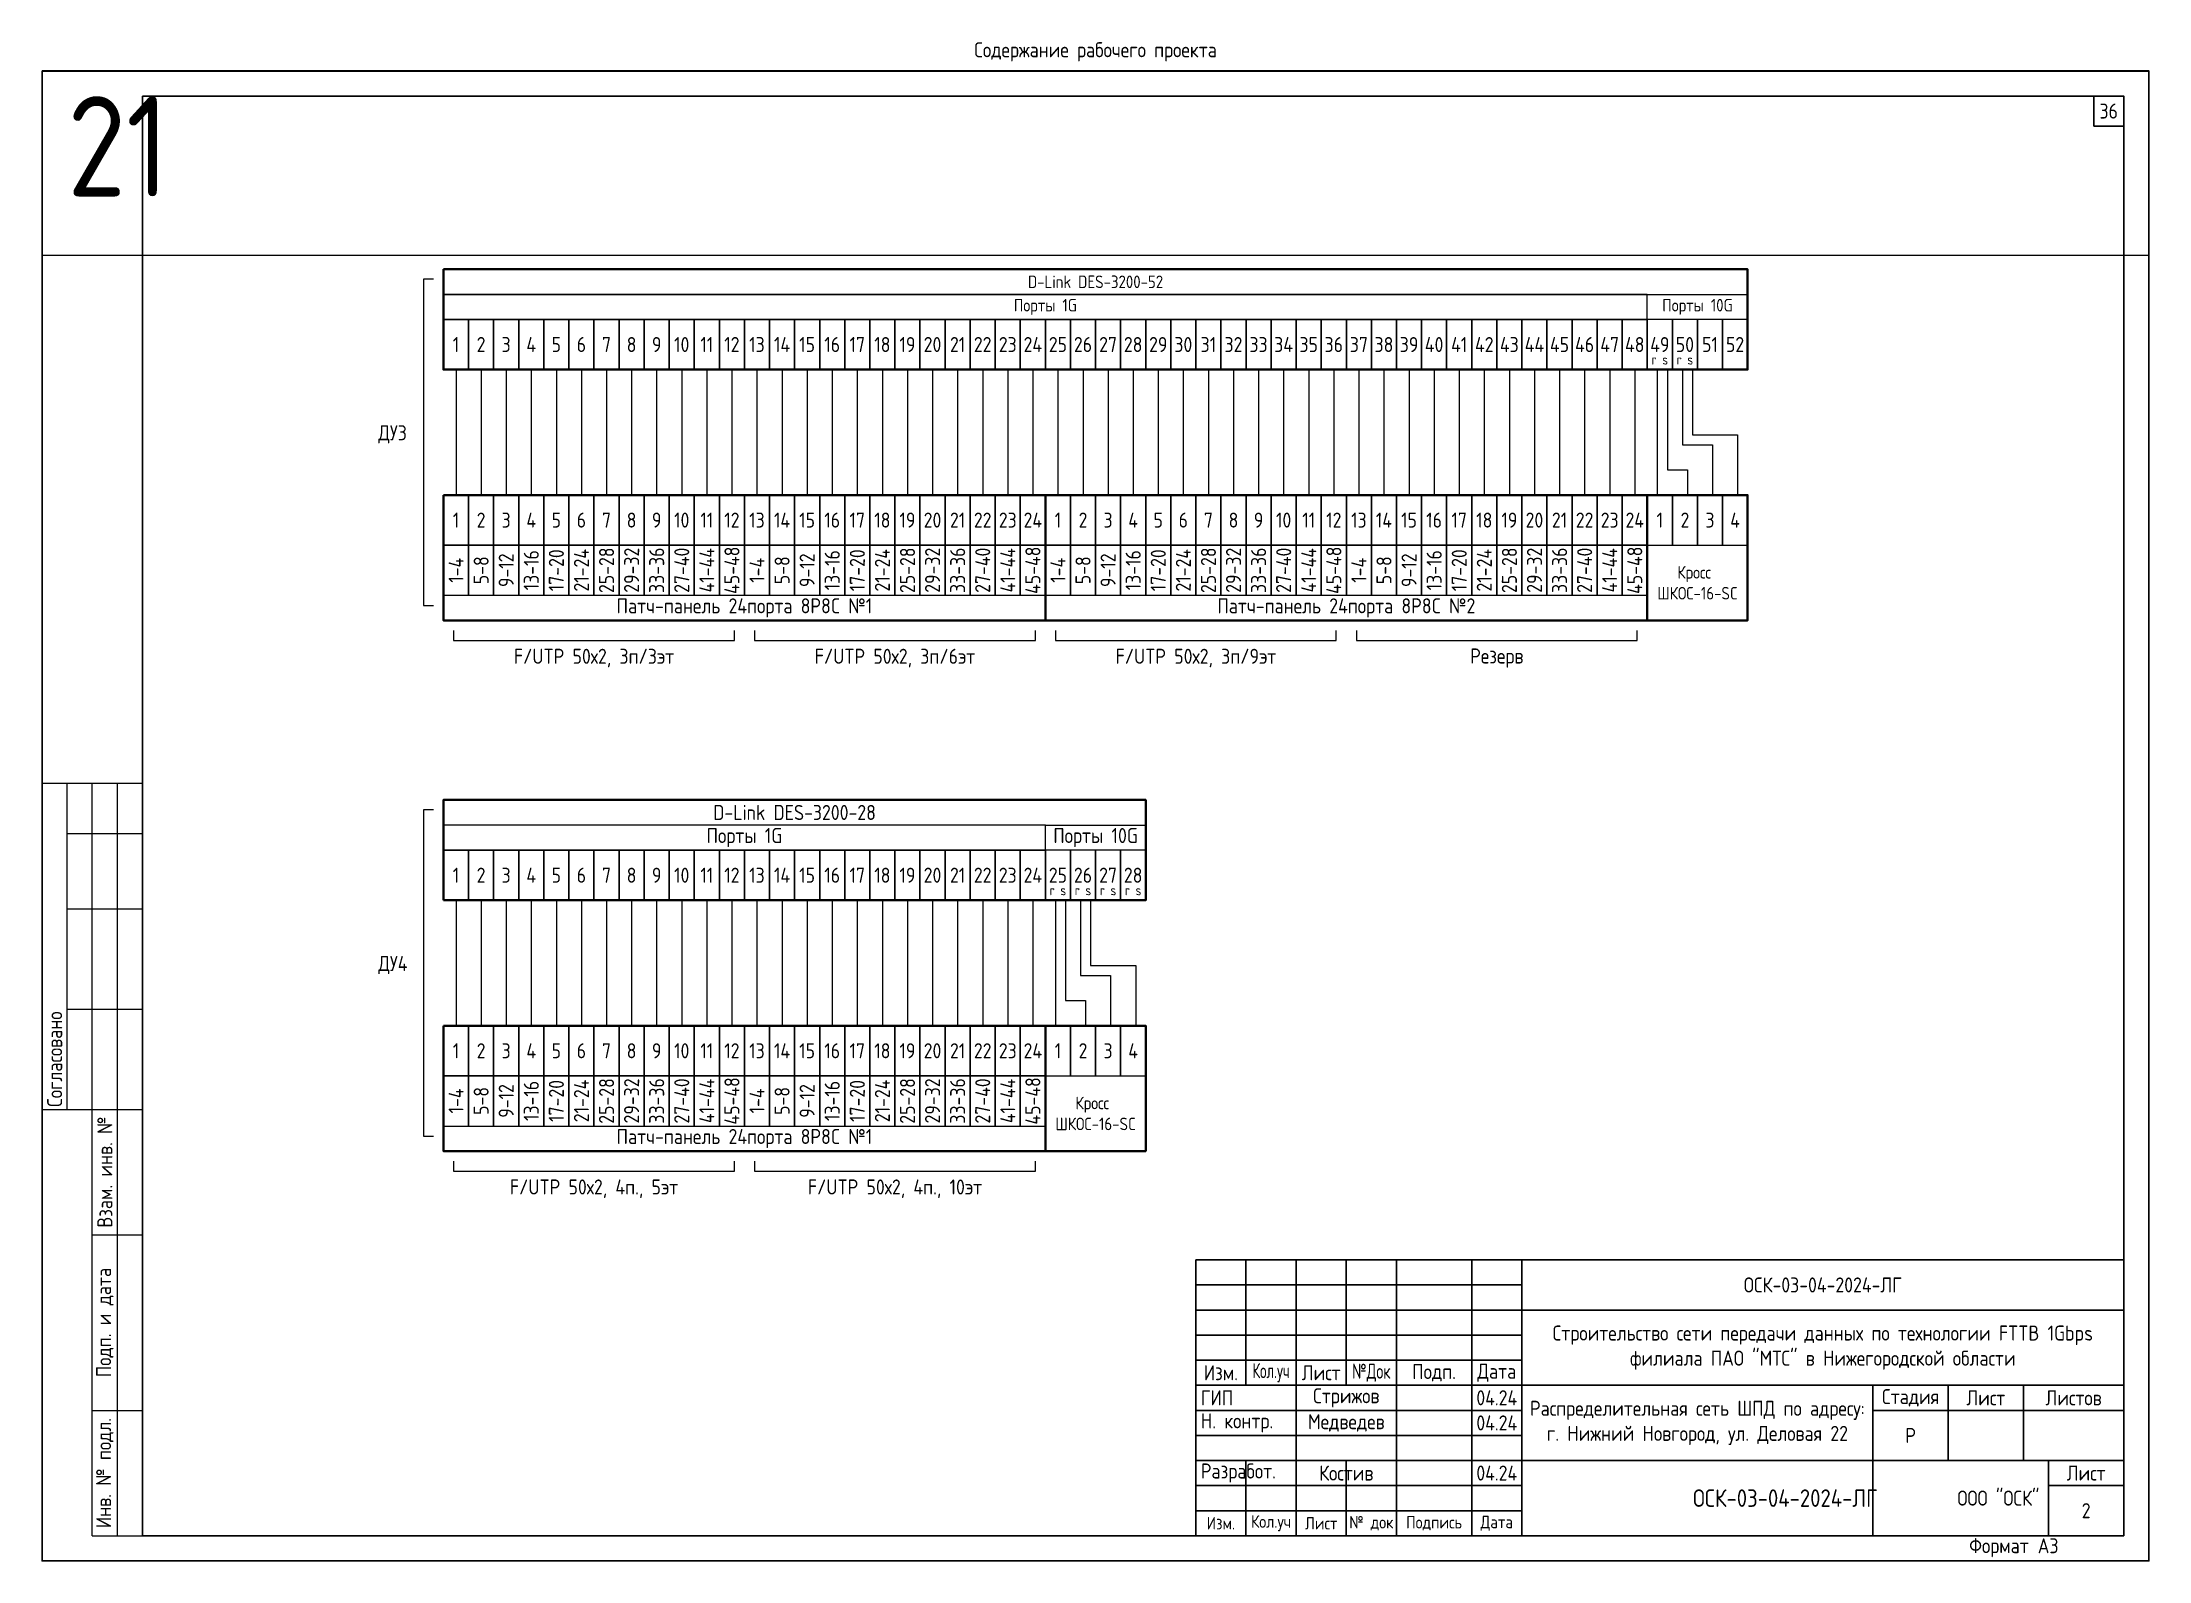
# Paper-space layout '21' of a CAD drawing. Extents: x 0 to 420, y 0 to 303.
# The model-space entities are those that its viewports show. They can reach past a viewport. Long polylines and large blocks are cut down to what shows.
import ezdxf
from ezdxf.enums import TextEntityAlignment as Align

# ---------------------------------------------------------------- set-up
doc = ezdxf.new("R2010")
doc.units = 0
doc.header["$MEASUREMENT"] = 0
doc.layers.get('0').update_dxf_attribs({"linetype": 'CONTINUOUS'})
doc.layers.get('Defpoints').update_dxf_attribs({"linetype": 'CONTINUOUS'})
doc.layers.add('ВЭ', color=1, linetype='CONTINUOUS')
doc.styles.add('AViewportNPage', font='isocpeur.ttf')
doc.styles.add('мой', font='', dxfattribs={"width": 0.9, "height": 3})
doc.styles.get('мой').set_extended_font_data('GOST Common')

# ---------------------------------------------------------------- blocks, each defined once
blk = doc.blocks.new('*T552')
at = {"color": 0, "linetype": 'ByBlock', "lineweight": -2, "transparency": 16777216}
for p, q in [((0, 0), (6, 0)), ((0, 0), (0, -6)), ((6, 0), (6, -6)), ((0, -6), (6, -6))]:
    blk.add_line(p, q, dxfattribs=at)
blk = doc.blocks.new('*T553')
at = {"color": 0, "linetype": 'ByBlock', "lineweight": -2, "transparency": 16777216}
for p, q in [((0, 0), (185, 0)), ((0, 0), (0, -55)), ((10, 0), (10, -25)), ((20, 0), (20, -55)), ((30, 0), (30, -25)), ((40, 0), (40, -55)), ((55, 0), (55, -55)), ((65, 0), (65, -55)), ((185, 0), (185, -55)), ((0, -5), (65, -5)), ((0, -10), (185, -10)), ((0, -15), (65, -15)), ((0, -20), (65, -20)), ((0, -25), (185, -25)), ((135, -25), (135, -55)), ((150, -25), (150, -40)), ((165, -25), (165, -40)), ((0, -30), (65, -30)), ((135, -30), (185, -30)), ((0, -35), (65, -35)), ((0, -40), (185, -40)), ((0, -45), (65, -45)), ((0, -50), (65, -50)), ((0, -55), (185, -55))]:
    blk.add_line(p, q, dxfattribs=at)
at = {"color": 0, "transparency": 16777216, "char_height": 3, "style": 'мой'}
for s, insert, width, attachment_point in [('ОСК-03-04-2024-ЛГ', (125, -5), 119, 5), ('Строительство сети передачи данных по технологии FTTB 1Gbps филиала ПАО "МТС" в Нижегородской области', (125, -17.5), 119, 5), ('{\\W0.7;Кол.уч}', (15, -22.5), 10, 5), ('{\\W0.75;№Док}', (35, -22.5), 10, 5), ('Подп.', (47.5, -22.5), 15, 5), ('Дата', (60, -22.5), 10, 5), ('Изм.', (5, -22.5), 10, 5), ('Лист', (25, -22.5), 9, 5), ('ГИП', (1, -27.5), 18, 4), ('Стрижов', (30, -27.5), 19, 5), ('04.24', (60, -27.5), 9, 5), ('Распределительная сеть ШПД по адресу: г. Нижний Новгород, ул. Деловая 22 ', (100, -32.5), 69, 5), ('Стадия', (142.5, -27.5), 14, 5), ('Лист', (157.5, -27.5), 14, 5), ('Листов', (175, -27.5), 19, 5), ('Н. контр.', (1, -32.5), 18, 4), ('Медведев', (30, -32.5), 19, 5), ('04.24', (60, -32.5), 9, 5), ('Р', (142.5, -35), 14, 5), ('Разработ.', (1, -42.5), 18, 4), ('Костив', (30, -42.5), 19, 5), ('04.24', (60, -42.5), 9, 5), ('ООО "ОСК"', (160, -47.5), 49, 5)]:
    blk.add_mtext(s, dxfattribs=dict(at, insert=insert, width=width, attachment_point=attachment_point))
blk = doc.blocks.new('*T554')
at = {"color": 0, "linetype": 'ByBlock', "lineweight": 30, "transparency": 16777216}
for p, q in [((0, 0), (185, 0)), ((0, 0), (0, -15)), ((10, 0), (10, -15)), ((20, 0), (20, -15)), ((30, 0), (30, -15)), ((40, 0), (40, -15)), ((55, 0), (55, -15)), ((65, 0), (65, -15)), ((185, 0), (185, -15)), ((0, -15), (185, -15))]:
    blk.add_line(p, q, dxfattribs=at)
at = {"color": 0, "linetype": 'ByBlock', "lineweight": -2, "transparency": 16777216}
for p, q in [((170, 0), (170, -15)), ((0, -5), (65, -5)), ((170, -5), (185, -5)), ((0, -10), (65, -10))]:
    blk.add_line(p, q, dxfattribs=at)
at = {"color": 0, "lineweight": 18, "transparency": 16777216, "attachment_point": 5, "style": 'мой'}
for s, insert, char_height, width in [('Лист', (177.5, -2.5), 3, 14), ('ОСК-03-04-2024-ЛГ', (117.5, -7.5), 3.5, 104), ('Изм.', (5, -12.5), 2.5, 9), ('Кол.уч', (15, -12.5), 2.5, 9), ('Лист', (25, -12.5), 2.5, 9), ('№ док', (35, -12.5), 2.5, 9), ('Подпись', (47.5, -12.5), 2.5, 14), ('Дата', (60, -12.5), 2.5, 9)]:
    blk.add_mtext(s, dxfattribs=dict(at, insert=insert, char_height=char_height, width=width))
blk = doc.blocks.new('*U551')
at = {"lineweight": 13}
for p, q in [((0, 90), (0, 155)), ((0, 155), (20, 155)), ((5, 90), (5, 155)), ((10, 90), (10, 155)), ((15, 90), (15, 155)), ((20, 90), (20, 155)), ((5, 145), (20, 145)), ((5, 130), (20, 130)), ((5, 110), (20, 110)), ((0, 90), (20, 90)), ((10, 5), (10, 90)), ((10, 90), (20, 90)), ((15, 5), (15, 90)), ((20, 5), (20, 90)), ((10, 65), (20, 65)), ((10, 30), (20, 30)), ((10, 5), (20, 5)), ((10, 5), (10, 5))]:
    blk.add_line(p, q, dxfattribs=at)
at = {"color": 8, "lineweight": 0}
blk.add_line((0, 90), (0, 90), dxfattribs=at)
for points in [[(0, 297), (420, 297), (420, 0), (0, 0)], [(20, 292), (415, 292), (415, 5), (20, 5)]]:
    blk.add_lwpolyline(points, close=True)
for name, p in [('*T552', (409, 292)), ('*T553', (230, 60)), ('*T554', (230, 20))]:
    blk.add_blockref(name, p)
at = {"lineweight": 9, "insert": (2.5, 90.5), "char_height": 3, "width": 64, "attachment_point": 4, "rotation": 90, "style": 'мой'}
blk.add_mtext('{\\C256;Согласовано}', dxfattribs=at)
at = {"lineweight": 13, "char_height": 3, "attachment_point": 5, "rotation": 90, "style": 'мой'}
for s, insert, width in [('Взам. инв. №', (12.5, 77.5), 24), ('Подп. и дата', (12.5, 47.5), 34), ('Инв. № подл.', (12.5, 17.5), 24)]:
    blk.add_mtext(s, dxfattribs=dict(at, insert=insert, width=width))
at = {"insert": (384.19, 4.53), "char_height": 3, "width": 40.5849, "attachment_point": 1, "style": 'мой'}
blk.add_mtext('Формат', dxfattribs=at)
at = {"style": 'мой', "width": 0.9}
blk.add_attdef('лист', text='', height=3, dxfattribs=at).set_placement((412, 289), align=Align.MIDDLE_CENTER)
at = {"color": 7, "lineweight": 0, "ltscale": 0.1, "style": 'мой', "width": 0.9}
blk.add_attdef('ШИФР_ДОП', text='', height=3.5, dxfattribs=at).set_placement((369, 12.5), align=Align.MIDDLE_LEFT)
blk.add_attdef('№_ЛИСТА_ДОП', text='', height=3, dxfattribs=at).set_placement((407.5, 10), align=Align.MIDDLE_CENTER)
at = {"style": 'мой', "width": 0.9}
blk.add_attdef('ФОРМАТ', text='', height=3, dxfattribs=at).set_placement((397.86, 3.01), align=Align.MIDDLE_LEFT)
blk = doc.blocks.new('*U19')
at = {"color": 7, "linetype": 'Continuous', "lineweight": 15}
blk.add_lwpolyline([(-210, -148.5), (210, -148.5), (210, 148.5), (-210, 148.5)], close=True, dxfattribs=at)
blk = doc.blocks.new('*U20')
at = {"color": 0, "linetype": 'ByBlock', "lineweight": -2, "transparency": 16777216}
blk.add_blockref('*U19', (1808, 0), dxfattribs=at)
blk = doc.blocks.new('*U261')
at = {"color": 7, "linetype": 'Continuous', "lineweight": 20}
blk.add_lwpolyline([(2.5, 5), (-2.5, 5), (-2.5, -5), (2.5, -5)], close=True, dxfattribs=at)
blk = doc.blocks.new('*U263')
at = {"color": 0, "linetype": 'ByBlock', "lineweight": -2, "transparency": 16777216}
for p in [(0, 0), (5, 0), (10, 0), (15, 0), (20, 0), (25, 0), (30, 0), (35, 0), (40, 0), (45, 0), (50, 0), (55, 0), (60, 0), (65, 0), (70, 0), (75, 0), (80, 0), (85, 0), (90, 0), (95, 0), (100, 0), (105, 0), (110, 0), (115, 0), (120, 0), (125, 0), (130, 0), (135, 0), (140, 0), (145, 0), (150, 0), (155, 0), (160, 0), (165, 0), (170, 0), (175, 0), (180, 0), (185, 0), (190, 0), (195, 0), (200, 0), (205, 0), (210, 0), (215, 0), (220, 0), (225, 0), (230, 0), (235, 0), (240, 0), (245, 0), (250, 0), (255, 0)]:
    blk.add_blockref('*U261', p, dxfattribs=at)
blk = doc.blocks.new('*U272')
at = {"color": 7, "linetype": 'Continuous', "lineweight": 20}
blk.add_lwpolyline([(0, 12.5), (0, -12.5)], dxfattribs=at)
blk = doc.blocks.new('*U273')
at = {"color": 0, "linetype": 'ByBlock', "lineweight": -2, "transparency": 16777216}
for p in [(0, 0), (5, 0), (10, 0), (15, 0), (20, 0), (25, 0), (30, 0), (35, 0), (40, 0), (45, 0), (50, 0), (55, 0), (60, 0), (65, 0), (70, 0), (75, 0), (80, 0), (85, 0), (90, 0), (95, 0), (100, 0), (105, 0), (110, 0), (115, 0), (120, 0), (125, 0), (130, 0), (135, 0), (140, 0), (145, 0), (150, 0), (155, 0), (160, 0), (165, 0), (170, 0), (175, 0), (180, 0), (185, 0), (190, 0), (195, 0), (200, 0), (205, 0), (210, 0), (215, 0), (220, 0), (225, 0), (230, 0), (235, 0)]:
    blk.add_blockref('*U272', p, dxfattribs=at)
blk = doc.blocks.new('*U267')
at = {"color": 7, "linetype": 'Continuous', "lineweight": 20}
blk.add_lwpolyline([(2.5, 5), (-2.5, 5), (-2.5, -5), (2.5, -5)], close=True, dxfattribs=at)
blk = doc.blocks.new('*U266')
at = {"color": 0, "linetype": 'ByBlock', "lineweight": -2, "transparency": 16777216}
for p in [(0, 0), (5, 0), (10, 0), (15, 0), (20, 0), (25, 0), (30, 0), (35, 0), (40, 0), (45, 0), (50, 0), (55, 0), (60, 0), (65, 0), (70, 0), (75, 0), (80, 0), (85, 0), (90, 0), (95, 0), (100, 0), (105, 0), (110, 0), (115, 0)]:
    blk.add_blockref('*U267', p, dxfattribs=at)
blk = doc.blocks.new('*U268')
at = {"color": 7, "linetype": 'Continuous', "lineweight": 20}
blk.add_lwpolyline([(0, 12.5), (0, -12.5)], dxfattribs=at)
blk = doc.blocks.new('*U269')
at = {"color": 0, "linetype": 'ByBlock', "lineweight": -2, "transparency": 16777216}
for p in [(0, 0), (5, 0), (10, 0), (15, 0), (20, 0), (25, 0), (30, 0), (35, 0), (40, 0), (45, 0), (50, 0), (55, 0), (60, 0), (65, 0), (70, 0), (75, 0), (80, 0), (85, 0), (90, 0), (95, 0), (100, 0), (105, 0), (110, 0), (115, 0)]:
    blk.add_blockref('*U268', p, dxfattribs=at)
blk = doc.blocks.new('*U270')
at = {"color": 7, "linetype": 'Continuous', "lineweight": 20}
blk.add_lwpolyline([(2.5, 5), (-2.5, 5), (-2.5, -5), (2.5, -5)], close=True, dxfattribs=at)
blk = doc.blocks.new('*U271')
at = {"color": 0, "linetype": 'ByBlock', "lineweight": -2, "transparency": 16777216}
for p in [(0, 0), (5, 0), (10, 0), (15, 0), (20, 0), (25, 0), (30, 0), (35, 0), (40, 0), (45, 0), (50, 0), (55, 0), (60, 0), (65, 0), (70, 0), (75, 0), (80, 0), (85, 0), (90, 0), (95, 0), (100, 0), (105, 0), (110, 0), (115, 0), (120, 0), (125, 0), (130, 0), (135, 0), (140, 0), (145, 0), (150, 0), (155, 0), (160, 0), (165, 0), (170, 0), (175, 0), (180, 0), (185, 0), (190, 0), (195, 0), (200, 0), (205, 0), (210, 0), (215, 0), (220, 0), (225, 0), (230, 0), (235, 0), (240, 0), (245, 0), (250, 0), (255, 0)]:
    blk.add_blockref('*U270', p, dxfattribs=at)
blk = doc.blocks.new('*U265')
at = {"color": 7, "linetype": 'Continuous', "lineweight": 20}
blk.add_lwpolyline([(2.5, 5), (-2.5, 5), (-2.5, -5), (2.5, -5)], close=True, dxfattribs=at)
blk = doc.blocks.new('*U264')
at = {"color": 0, "linetype": 'ByBlock', "lineweight": -2, "transparency": 16777216}
for p in [(0, 0), (5, 0), (10, 0), (15, 0), (20, 0), (25, 0), (30, 0), (35, 0), (40, 0), (45, 0), (50, 0), (55, 0), (60, 0), (65, 0), (70, 0), (75, 0), (80, 0), (85, 0), (90, 0), (95, 0), (100, 0), (105, 0), (110, 0), (115, 0)]:
    blk.add_blockref('*U265', p, dxfattribs=at)
blk = doc.blocks.new('*U278')
at = {"color": 7, "linetype": 'Continuous', "lineweight": 20}
blk.add_lwpolyline([(2.5, 5), (-2.5, 5), (-2.5, -5), (2.5, -5)], close=True, dxfattribs=at)
blk = doc.blocks.new('*U279')
at = {"color": 0, "linetype": 'ByBlock', "lineweight": -2, "transparency": 16777216}
for p in [(0, 0), (5, 0), (10, 0), (15, 0), (20, 0), (25, 0), (30, 0), (35, 0), (40, 0), (45, 0), (50, 0), (55, 0), (60, 0), (65, 0), (70, 0), (75, 0), (80, 0), (85, 0), (90, 0), (95, 0), (100, 0), (105, 0), (110, 0), (115, 0), (120, 0), (125, 0), (130, 0), (135, 0)]:
    blk.add_blockref('*U278', p, dxfattribs=at)
blk = doc.blocks.new('*U280')
at = {"color": 7, "linetype": 'Continuous', "lineweight": 20}
blk.add_lwpolyline([(2.5, 5), (-2.5, 5), (-2.5, -5), (2.5, -5)], close=True, dxfattribs=at)
blk = doc.blocks.new('*U277')
at = {"color": 0, "linetype": 'ByBlock', "lineweight": -2, "transparency": 16777216}
for p in [(0, 0), (5, 0), (10, 0), (15, 0), (20, 0), (25, 0), (30, 0), (35, 0), (40, 0), (45, 0), (50, 0), (55, 0), (60, 0), (65, 0), (70, 0), (75, 0), (80, 0), (85, 0), (90, 0), (95, 0), (100, 0), (105, 0), (110, 0), (115, 0)]:
    blk.add_blockref('*U280', p, dxfattribs=at)
blk = doc.blocks.new('*U281')
at = {"color": 7, "linetype": 'Continuous', "lineweight": 20}
blk.add_lwpolyline([(0, 12.5), (0, -12.5)], dxfattribs=at)
blk = doc.blocks.new('*U282')
at = {"color": 0, "linetype": 'ByBlock', "lineweight": -2, "transparency": 16777216}
for p in [(0, 0), (5, 0), (10, 0), (15, 0), (20, 0), (25, 0), (30, 0), (35, 0), (40, 0), (45, 0), (50, 0), (55, 0), (60, 0), (65, 0), (70, 0), (75, 0), (80, 0), (85, 0), (90, 0), (95, 0), (100, 0), (105, 0), (110, 0), (115, 0)]:
    blk.add_blockref('*U281', p, dxfattribs=at)
blk = doc.blocks.new('*U274')
at = {"color": 7, "linetype": 'Continuous', "lineweight": 20}
blk.add_lwpolyline([(2.5, 5), (-2.5, 5), (-2.5, -5), (2.5, -5)], close=True, dxfattribs=at)
blk = doc.blocks.new('*U276')
at = {"color": 0, "linetype": 'ByBlock', "lineweight": -2, "transparency": 16777216}
for p in [(0, 0), (5, 0), (10, 0), (15, 0), (20, 0), (25, 0), (30, 0), (35, 0), (40, 0), (45, 0), (50, 0), (55, 0), (60, 0), (65, 0), (70, 0), (75, 0), (80, 0), (85, 0), (90, 0), (95, 0), (100, 0), (105, 0), (110, 0), (115, 0), (120, 0), (125, 0), (130, 0), (135, 0)]:
    blk.add_blockref('*U274', p, dxfattribs=at)
blk = doc.blocks.new('*T549')
at = {"layer": 'Defpoints', "color": 8, "linetype": 'ByBlock', "lineweight": 0, "transparency": 16777216}
for p, q in [((0, 0), (4488, 0)), ((0, 0), (0, -36.67)), ((452, 0), (452, -36.67)), ((904, 0), (904, -36.67)), ((1356, 0), (1356, -36.67)), ((1808, 0), (1808, -36.67)), ((2260, 0), (2260, -36.67)), ((2712, 0), (2712, -36.67)), ((3164, 0), (3164, -36.67)), ((3584, 0), (3584, -36.67)), ((4036, 0), (4036, -36.67)), ((4488, 0), (4488, -36.67)), ((0, -36.67), (4488, -36.67))]:
    blk.add_line(p, q, dxfattribs=at)
at = {"layer": 'Defpoints', "color": 5, "linetype": 'Continuous', "lineweight": 0, "transparency": 16777216, "char_height": 20, "attachment_point": 1, "style": 'мой'}
for s, insert, width in [('{\\fGOST Common|b0|i0|c204|p34;15}', (5, -5), 442), ('{\\fGOST Common|b0|i0|c204|p34;27', (457, -5), 442), ('23', (909, -5), 442), ('20', (1361, -5), 442), ('21', (1813, -5), 442), ('22', (2265, -5), 442), ('23', (2717, -5), 442), ('24', (3169, -5), 410), ('25', (3589, -5), 442), ('26', (4041, -5), 442)]:
    blk.add_mtext(s, dxfattribs=dict(at, insert=insert, width=width))

msp = doc.modelspace()

# ---------------------------------------------------------------- linework, layer by layer
at = {"color": 7, "linetype": 'Continuous', "lineweight": 20}
for points in [[(8661, 2920.5), (8659, 2920.5), (8659, 2855.5), (8661, 2855.5)], [(8905, 2902.5), (8905, 2877.5)], [(8907, 2902.5), (8907, 2882.5), (8911, 2882.5), (8911, 2877.5)], [(8910, 2902.5), (8910, 2887.5), (8916, 2887.5), (8916, 2877.5)], [(8912, 2902.5), (8912, 2889.5), (8921, 2889.5), (8921, 2877.5)], [(8665, 2850.5), (8665, 2848.5), (8721, 2848.5), (8721, 2850.5)], [(8725, 2850.5), (8725, 2848.5), (8781, 2848.5), (8781, 2850.5)], [(8785, 2850.5), (8785, 2848.5), (8841, 2848.5), (8841, 2850.5)], [(8845, 2850.5), (8845, 2848.5), (8901, 2848.5), (8901, 2850.5)], [(8661, 2814.71), (8659, 2814.71), (8659, 2749.71), (8661, 2749.71)], [(8785, 2796.71), (8785, 2771.71)], [(8787, 2796.71), (8787, 2776.71), (8791, 2776.71), (8791, 2771.71)], [(8790, 2796.71), (8790, 2781.71), (8796, 2781.71), (8796, 2771.71)], [(8792, 2796.71), (8792, 2783.71), (8801, 2783.71), (8801, 2771.71)], [(8665, 2744.71), (8665, 2742.71), (8721, 2742.71), (8721, 2744.71)], [(8725, 2744.71), (8725, 2742.71), (8781, 2742.71), (8781, 2744.71)]]:
    msp.add_lwpolyline(points, dxfattribs=at)
for points in [[(8663, 2917.5), (8923, 2917.5), (8923, 2922.5), (8663, 2922.5)], [(8663, 2912.5), (8903, 2912.5), (8903, 2917.5), (8663, 2917.5)], [(8903, 2917.5), (8923, 2917.5), (8923, 2912.5), (8903, 2912.5)], [(8663, 2806.71), (8783, 2806.71), (8783, 2811.71), (8663, 2811.71)], [(8783, 2811.71), (8803, 2811.71), (8803, 2806.71), (8783, 2806.71)]]:
    msp.add_lwpolyline(points, close=True, dxfattribs=at)
at = {"color": 7, "linetype": 'Continuous', "lineweight": 40}
for points in [[(8663, 2922.5), (8923, 2922.5), (8923, 2902.5), (8663, 2902.5)], [(8663, 2877.5), (8783, 2877.5), (8783, 2852.5), (8663, 2852.5)], [(8783, 2877.5), (8903, 2877.5), (8903, 2852.5), (8783, 2852.5)], [(8903, 2877.5), (8923, 2877.5), (8923, 2852.5), (8903, 2852.5)], [(8663, 2796.71), (8803, 2796.71), (8803, 2816.71), (8663, 2816.71)], [(8663, 2771.71), (8783, 2771.71), (8783, 2746.71), (8663, 2746.71)], [(8783, 2771.71), (8803, 2771.71), (8803, 2746.71), (8783, 2746.71)]]:
    msp.add_lwpolyline(points, close=True, dxfattribs=at)

# ---------------------------------------------------------------- block references
at = {"color": 7, "linetype": 'Continuous', "lineweight": 15}
msp.add_blockref('*U20', (6985, 2813.5), dxfattribs=at)
msp.add_blockref('*T549', (6775, 2962))
at = {"color": 7, "linetype": 'Continuous', "lineweight": 20}
for name, p in [('*U263', (8665.5, 2907.5)), ('*U273', (8665.5, 2890)), ('*U269', (8665.5, 2890)), ('*U271', (8665.5, 2872.5)), ('*U266', (8665.5, 2862.5)), ('*U264', (8785.5, 2862.5)), ('*U279', (8665.5, 2801.71)), ('*U282', (8665.5, 2784.21)), ('*U276', (8665.5, 2766.71)), ('*U277', (8665.5, 2756.71))]:
    msp.add_blockref(name, p, dxfattribs=at)

# ---------------------------------------------------------------- texts
at = {"color": 7, "style": 'мой', "width": 0.9}
for s, height, rotation, p in [('1', 3, 359.8616, (8665.5, 2907.5)), ('2', 3, 359.8616, (8670.5, 2907.5)), ('3', 3, 359.8616, (8675.5, 2907.5)), ('4', 3, 359.8616, (8680.5, 2907.5)), ('5', 3, 359.8616, (8685.5, 2907.5)), ('6', 3, 359.8616, (8690.5, 2907.5)), ('7', 3, 359.8616, (8695.5, 2907.5)), ('8', 3, 359.8616, (8700.5, 2907.5)), ('9', 3, 359.8616, (8705.5, 2907.5)), ('10', 3, 359.8616, (8710.5, 2907.5)), ('11', 3, 359.8616, (8715.5, 2907.5)), ('12', 3, 359.8616, (8720.5, 2907.5)), ('13', 3, 359.8616, (8725.5, 2907.5)), ('14', 3, 359.8616, (8730.5, 2907.5)), ('15', 3, 359.8616, (8735.5, 2907.5)), ('16', 3, 359.8616, (8740.5, 2907.5)), ('17', 3, 359.8616, (8745.5, 2907.5)), ('18', 3, 359.8616, (8750.5, 2907.5)), ('19', 3, 359.8616, (8755.5, 2907.5)), ('20', 3, 359.8616, (8760.5, 2907.5)), ('21', 3, 359.8616, (8765.5, 2907.5)), ('22', 3, 359.8616, (8770.5, 2907.5)), ('23', 3, 359.8616, (8775.5, 2907.5)), ('24', 3, 359.8616, (8780.5, 2907.5)), ('25', 3, 359.8616, (8785.5, 2907.5)), ('26', 3, 359.8616, (8790.5, 2907.5)), ('27', 3, 359.8616, (8795.5, 2907.5)), ('28', 3, 359.8616, (8800.5, 2907.5)), ('29', 3, 359.8616, (8805.5, 2907.5)), ('30', 3, 359.8616, (8810.5, 2907.5)), ('31', 3, 359.8616, (8815.5, 2907.5)), ('32', 3, 359.8616, (8820.5, 2907.5)), ('33', 3, 359.8616, (8825.5, 2907.5)), ('34', 3, 359.8616, (8830.5, 2907.5)), ('35', 3, 359.8616, (8835.5, 2907.5)), ('36', 3, 359.8616, (8840.5, 2907.5)), ('37', 3, 359.8616, (8845.5, 2907.5)), ('38', 3, 359.8616, (8850.5, 2907.5)), ('39', 3, 359.8616, (8855.5, 2907.5)), ('40', 3, 359.8616, (8860.5, 2907.5)), ('41', 3, 359.8616, (8865.5, 2907.5)), ('42', 3, 359.8616, (8870.5, 2907.5)), ('43', 3, 359.8616, (8875.5, 2907.5)), ('44', 3, 359.8616, (8880.5, 2907.5)), ('45', 3, 359.8616, (8885.5, 2907.5)), ('46', 3, 359.8616, (8890.5, 2907.5)), ('47', 3, 359.8616, (8895.5, 2907.5)), ('48', 3, 359.8616, (8900.5, 2907.5)), ('49', 3, 359.8616, (8905.5, 2907.5)), ('50', 3, 359.8616, (8910.5, 2907.5)), ('51', 3, 359.8616, (8915.5, 2907.5)), ('52', 3, 359.8616, (8920.5, 2907.5)), ('r s', 2, 359.8616, (8905.5, 2904.5)), ('r s', 2, 359.8616, (8910.5, 2904.5)), ('1', 3, 359.8616, (8665.5, 2872.5)), ('1', 3, 359.8616, (8665.5, 2872.5)), ('2', 3, 359.8616, (8670.5, 2872.5)), ('3', 3, 359.8616, (8675.5, 2872.5)), ('4', 3, 359.8616, (8680.5, 2872.5)), ('5', 3, 359.8616, (8685.5, 2872.5)), ('6', 3, 359.8616, (8690.5, 2872.5)), ('7', 3, 359.8616, (8695.5, 2872.5)), ('8', 3, 359.8616, (8700.5, 2872.5)), ('9', 3, 359.8616, (8705.5, 2872.5)), ('10', 3, 359.8616, (8710.5, 2872.5)), ('11', 3, 359.8616, (8715.5, 2872.5)), ('12', 3, 359.8616, (8720.5, 2872.5)), ('13', 3, 359.8616, (8725.5, 2872.5)), ('14', 3, 359.8616, (8730.5, 2872.5)), ('15', 3, 359.8616, (8735.5, 2872.5)), ('16', 3, 359.8616, (8740.5, 2872.5)), ('17', 3, 359.8616, (8745.5, 2872.5)), ('18', 3, 359.8616, (8750.5, 2872.5)), ('19', 3, 359.8616, (8755.5, 2872.5)), ('20', 3, 359.8616, (8760.5, 2872.5)), ('21', 3, 359.8616, (8765.5, 2872.5)), ('22', 3, 359.8616, (8770.5, 2872.5)), ('23', 3, 359.8616, (8775.5, 2872.5)), ('24', 3, 359.8616, (8780.5, 2872.5)), ('1', 3, 359.8616, (8785.5, 2872.5)), ('1', 3, 359.8616, (8785.5, 2872.5)), ('2', 3, 359.8616, (8790.5, 2872.5)), ('3', 3, 359.8616, (8795.5, 2872.5)), ('4', 3, 359.8616, (8800.5, 2872.5)), ('5', 3, 359.8616, (8805.5, 2872.5)), ('6', 3, 359.8616, (8810.5, 2872.5)), ('7', 3, 359.8616, (8815.5, 2872.5)), ('8', 3, 359.8616, (8820.5, 2872.5)), ('9', 3, 359.8616, (8825.5, 2872.5)), ('10', 3, 359.8616, (8830.5, 2872.5)), ('11', 3, 359.8616, (8835.5, 2872.5)), ('12', 3, 359.8616, (8840.5, 2872.5)), ('13', 3, 359.8616, (8845.5, 2872.5)), ('14', 3, 359.8616, (8850.5, 2872.5)), ('15', 3, 359.8616, (8855.5, 2872.5)), ('16', 3, 359.8616, (8860.5, 2872.5)), ('17', 3, 359.8616, (8865.5, 2872.5)), ('18', 3, 359.8616, (8870.5, 2872.5)), ('19', 3, 359.8616, (8875.5, 2872.5)), ('20', 3, 359.8616, (8880.5, 2872.5)), ('21', 3, 359.8616, (8885.5, 2872.5)), ('22', 3, 359.8616, (8890.5, 2872.5)), ('23', 3, 359.8616, (8895.5, 2872.5)), ('24', 3, 359.8616, (8900.5, 2872.5)), ('1', 3, 359.8616, (8905.5, 2872.5)), ('2', 3, 359.8616, (8910.5, 2872.5)), ('3', 3, 359.8616, (8915.5, 2872.5)), ('4', 3, 359.8616, (8920.5, 2872.5)), ('1-4', 3, 89.8616, (8665.5, 2862.5)), ('5-8', 3, 89.8616, (8670.5, 2862.5)), ('9-12', 3, 89.8616, (8675.5, 2862.5)), ('13-16', 3, 89.8616, (8680.5, 2862.5)), ('17-20', 3, 89.8616, (8685.5, 2862.5)), ('21-24', 3, 89.8616, (8690.5, 2862.5)), ('25-28', 3, 89.8616, (8695.5, 2862.5)), ('29-32', 3, 89.8616, (8700.5, 2862.5)), ('33-36', 3, 89.8616, (8705.5, 2862.5)), ('27-40', 3, 89.8616, (8710.5, 2862.5)), ('41-44', 3, 89.8616, (8715.5, 2862.5)), ('45-48', 3, 89.8616, (8720.5, 2862.5)), ('1-4', 3, 89.8616, (8725.5, 2862.5)), ('5-8', 3, 89.8616, (8730.5, 2862.5)), ('9-12', 3, 89.8616, (8735.5, 2862.5)), ('13-16', 3, 89.8616, (8740.5, 2862.5)), ('17-20', 3, 89.8616, (8745.5, 2862.5)), ('21-24', 3, 89.8616, (8750.5, 2862.5)), ('25-28', 3, 89.8616, (8755.5, 2862.5)), ('29-32', 3, 89.8616, (8760.5, 2862.5)), ('33-36', 3, 89.8616, (8765.5, 2862.5)), ('27-40', 3, 89.8616, (8770.5, 2862.5)), ('41-44', 3, 89.8616, (8775.5, 2862.5)), ('45-48', 3, 89.8616, (8780.5, 2862.5)), ('1-4', 3, 89.8616, (8785.5, 2862.5)), ('5-8', 3, 89.8616, (8790.5, 2862.5)), ('9-12', 3, 89.8616, (8795.5, 2862.5)), ('13-16', 3, 89.8616, (8800.5, 2862.5)), ('17-20', 3, 89.8616, (8805.5, 2862.5)), ('21-24', 3, 89.8616, (8810.5, 2862.5)), ('25-28', 3, 89.8616, (8815.5, 2862.5)), ('29-32', 3, 89.8616, (8820.5, 2862.5)), ('33-36', 3, 89.8616, (8825.5, 2862.5)), ('27-40', 3, 89.8616, (8830.5, 2862.5)), ('41-44', 3, 89.8616, (8835.5, 2862.5)), ('45-48', 3, 89.8616, (8840.5, 2862.5)), ('1-4', 3, 89.8616, (8845.5, 2862.5)), ('5-8', 3, 89.8616, (8850.5, 2862.5)), ('9-12', 3, 89.8616, (8855.5, 2862.5)), ('13-16', 3, 89.8616, (8860.5, 2862.5)), ('17-20', 3, 89.8616, (8865.5, 2862.5)), ('21-24', 3, 89.8616, (8870.5, 2862.5)), ('25-28', 3, 89.8616, (8875.5, 2862.5)), ('29-32', 3, 89.8616, (8880.5, 2862.5)), ('33-36', 3, 89.8616, (8885.5, 2862.5)), ('27-40', 3, 89.8616, (8890.5, 2862.5)), ('41-44', 3, 89.8616, (8895.5, 2862.5)), ('45-48', 3, 89.8616, (8900.5, 2862.5)), ('1', 3, 359.8616, (8665.5, 2801.71)), ('2', 3, 359.8616, (8670.5, 2801.71)), ('3', 3, 359.8616, (8675.5, 2801.71)), ('4', 3, 359.8616, (8680.5, 2801.71)), ('5', 3, 359.8616, (8685.5, 2801.71)), ('6', 3, 359.8616, (8690.5, 2801.71)), ('7', 3, 359.8616, (8695.5, 2801.71)), ('8', 3, 359.8616, (8700.5, 2801.71)), ('9', 3, 359.8616, (8705.5, 2801.71)), ('10', 3, 359.8616, (8710.5, 2801.71)), ('11', 3, 359.8616, (8715.5, 2801.71)), ('12', 3, 359.8616, (8720.5, 2801.71)), ('13', 3, 359.8616, (8725.5, 2801.71)), ('14', 3, 359.8616, (8730.5, 2801.71)), ('15', 3, 359.8616, (8735.5, 2801.71)), ('16', 3, 359.8616, (8740.5, 2801.71)), ('17', 3, 359.8616, (8745.5, 2801.71)), ('18', 3, 359.8616, (8750.5, 2801.71)), ('19', 3, 359.8616, (8755.5, 2801.71)), ('20', 3, 359.8616, (8760.5, 2801.71)), ('21', 3, 359.8616, (8765.5, 2801.71)), ('22', 3, 359.8616, (8770.5, 2801.71)), ('23', 3, 359.8616, (8775.5, 2801.71)), ('24', 3, 359.8616, (8780.5, 2801.71)), ('25', 3, 359.8616, (8785.5, 2801.71)), ('26', 3, 359.8616, (8790.5, 2801.71)), ('27', 3, 359.8616, (8795.5, 2801.71)), ('28', 3, 359.8616, (8800.5, 2801.71)), ('r s', 2, 359.8616, (8785.5, 2798.71)), ('r s', 2, 359.8616, (8790.5, 2798.71)), ('r s', 2, 359.8616, (8795.5, 2798.71)), ('r s', 2, 359.8616, (8800.5, 2798.71)), ('1', 3, 359.8616, (8665.5, 2766.71)), ('1', 3, 359.8616, (8665.5, 2766.71)), ('2', 3, 359.8616, (8670.5, 2766.71)), ('3', 3, 359.8616, (8675.5, 2766.71)), ('4', 3, 359.8616, (8680.5, 2766.71)), ('5', 3, 359.8616, (8685.5, 2766.71)), ('6', 3, 359.8616, (8690.5, 2766.71)), ('7', 3, 359.8616, (8695.5, 2766.71)), ('8', 3, 359.8616, (8700.5, 2766.71)), ('9', 3, 359.8616, (8705.5, 2766.71)), ('10', 3, 359.8616, (8710.5, 2766.71)), ('11', 3, 359.8616, (8715.5, 2766.71)), ('12', 3, 359.8616, (8720.5, 2766.71)), ('13', 3, 359.8616, (8725.5, 2766.71)), ('14', 3, 359.8616, (8730.5, 2766.71)), ('15', 3, 359.8616, (8735.5, 2766.71)), ('16', 3, 359.8616, (8740.5, 2766.71)), ('17', 3, 359.8616, (8745.5, 2766.71)), ('18', 3, 359.8616, (8750.5, 2766.71)), ('19', 3, 359.8616, (8755.5, 2766.71)), ('20', 3, 359.8616, (8760.5, 2766.71)), ('21', 3, 359.8616, (8765.5, 2766.71)), ('22', 3, 359.8616, (8770.5, 2766.71)), ('23', 3, 359.8616, (8775.5, 2766.71)), ('24', 3, 359.8616, (8780.5, 2766.71)), ('1', 3, 359.8616, (8785.5, 2766.71)), ('2', 3, 359.8616, (8790.5, 2766.71)), ('3', 3, 359.8616, (8795.5, 2766.71)), ('4', 3, 359.8616, (8800.5, 2766.71)), ('9-12', 3, 89.8616, (8675.5, 2756.71)), ('13-16', 3, 89.8616, (8680.5, 2756.71)), ('17-20', 3, 89.8616, (8685.5, 2756.71)), ('21-24', 3, 89.8616, (8690.5, 2756.71)), ('25-28', 3, 89.8616, (8695.5, 2756.71)), ('29-32', 3, 89.8616, (8700.5, 2756.71)), ('33-36', 3, 89.8616, (8705.5, 2756.71)), ('27-40', 3, 89.8616, (8710.5, 2756.71)), ('41-44', 3, 89.8616, (8715.5, 2756.71)), ('45-48', 3, 89.8616, (8720.5, 2756.71)), ('9-12', 3, 89.8616, (8735.5, 2756.71)), ('13-16', 3, 89.8616, (8740.5, 2756.71)), ('17-20', 3, 89.8616, (8745.5, 2756.71)), ('21-24', 3, 89.8616, (8750.5, 2756.71)), ('25-28', 3, 89.8616, (8755.5, 2756.71)), ('29-32', 3, 89.8616, (8760.5, 2756.71)), ('33-36', 3, 89.8616, (8765.5, 2756.71)), ('27-40', 3, 89.8616, (8770.5, 2756.71)), ('41-44', 3, 89.8616, (8775.5, 2756.71)), ('45-48', 3, 89.8616, (8780.5, 2756.71)), ('1-4', 3, 89.8616, (8665.5, 2756.71)), ('5-8', 3, 89.8616, (8670.5, 2756.71)), ('1-4', 3, 89.8616, (8725.5, 2756.71)), ('5-8', 3, 89.8616, (8730.5, 2756.71))]:
    msp.add_text(s, height=height, rotation=rotation, dxfattribs=at).set_placement(p, align=Align.MIDDLE)
at = {"color": 7, "linetype": 'Continuous', "lineweight": 20}
for s, insert, char_height, width, attachment_point, style in [('{\\fGOST Common|b0|i0|c204|p34;\\W0.9;D-Link DES-3200-52}', (8793, 2920), 2.5, 260, 5, 'AViewportNPage'), ('{\\fGOST Common|b0|i0|c204|p34;\\W0.9;Порты 1G}', (8783, 2915), 2.5, 240, 5, 'AViewportNPage'), ('{\\fGOST Common|b0|i0|c204|p34;\\W0.9;Порты 10G}', (8913, 2915), 2.5, 20, 5, 'AViewportNPage'), ('{\\fGOST Common|b0|i0|c204|p34;ДУ3}', (8650, 2891.4), 3, 11, 1, 'мой'), ('Кросс  ШКОС-16-SC', (8913, 2860), 2.5, 20, 5, 'мой'), ('{\\fGOST Common|b0|i0|c204|p34;Патч}-{\\fGOST Common|b0|i0|c204|p34;панель }24{\\fGOST Common|b0|i0|c204|p34;порта }8P8C №1', (8723, 2855), 3, 120, 5, 'мой'), ('Патч-панель 24порта 8P8C №2', (8843, 2855), 3, 120, 5, 'мой'), ('F/UTP 50{\\fGOST Common|b0|i0|c204|p34;х}2, 3{\\fGOST Common|b0|i0|c204|p34;п}/3{\\fGOST Common|b0|i0|c204|p34;эт}', (8693, 2845), 3, 60, 5, 'мой'), ('F/UTP 50{\\fGOST Common|b0|i0|c204|p34;х}2, 3{\\fGOST Common|b0|i0|c204|p34;п}/6{\\fGOST Common|b0|i0|c204|p34;эт}', (8753, 2845), 3, 60, 5, 'мой'), ('F/UTP 50{\\fGOST Common|b0|i0|c204|p34;х}2, 3{\\fGOST Common|b0|i0|c204|p34;п}/9{\\fGOST Common|b0|i0|c204|p34;эт}', (8813, 2845), 3, 60, 5, 'мой'), ('{\\fGOST Common|b0|i0|c204|p34;Резерв}', (8873, 2845), 3, 60, 5, 'мой'), ('D-Link DES-3200-28', (8733, 2814.21), 3, 140, 5, 'мой'), ('Порты 1G', (8723, 2809.21), 3, 120, 5, 'мой'), ('Порты 10G', (8793, 2809.21), 3, 20, 5, 'мой'), ('{\\fGOST Common|b0|i0|c204|p34;ДУ4}', (8650, 2785.61), 3, 11, 1, 'мой'), ('Кросс  ШКОС-16-SC', (8793, 2754.21), 2.5, 20, 5, 'мой'), ('Патч-панель 24порта 8P8C №1', (8723, 2749.21), 3, 120, 5, 'мой'), ('F/UTP 50{\\fGOST Common|b0|i0|c204|p34;х}2, 4{\\fGOST Common|b0|i0|c204|p34;п}., 5{\\fGOST Common|b0|i0|c204|p34;эт}', (8693, 2739.21), 3, 60, 5, 'мой'), ('F/UTP 50{\\fGOST Common|b0|i0|c204|p34;х}2, 4{\\fGOST Common|b0|i0|c204|p34;п}., 10{\\fGOST Common|b0|i0|c204|p34;эт}', (8753, 2739.21), 3, 60, 5, 'мой')]:
    msp.add_mtext(s, dxfattribs=dict(at, insert=insert, char_height=char_height, width=width, attachment_point=attachment_point, style=style))

psp = doc.layouts.new('21')

# ---------------------------------------------------------------- block references
ref = psp.add_blockref('*U551', (-0.02, -0.01))
ref.add_attrib('лист', '36', dxfattribs={"height": 3, "style": 'мой', "width": 0.9}).set_placement((411.98, 288.99), align=Align.MIDDLE_CENTER)
ref.add_attrib('Чертеж', 'Содержание рабочего проекта', dxfattribs={"height": 3, "style": 'мой', "width": 0.9}).set_placement((209.99, 301.21), align=Align.MIDDLE_CENTER)
ref.add_attrib('ФОРМАТ', 'А3', dxfattribs={"height": 3, "style": 'мой', "width": 0.9}).set_placement((397.84, 3), align=Align.MIDDLE_LEFT)
ref.add_attrib('№_ЛИСТА_ДОП', '2', dxfattribs={"color": 7, "lineweight": 0, "ltscale": 0.1, "height": 3, "style": 'мой', "width": 0.9}).set_placement((407.48, 9.99), align=Align.MIDDLE_CENTER)

# ---------------------------------------------------------------- viewports
at = {"layer": 'ВЭ', "color": 1, "view_target_point": (6985.07, 2813.54)}
psp.add_viewport(center=(209.98, 148.49), size=(420, 297), view_center_point=(1807.92, -0.01), view_height=297.0069, dxfattribs=at)

doc.saveas('drawing.dxf')
